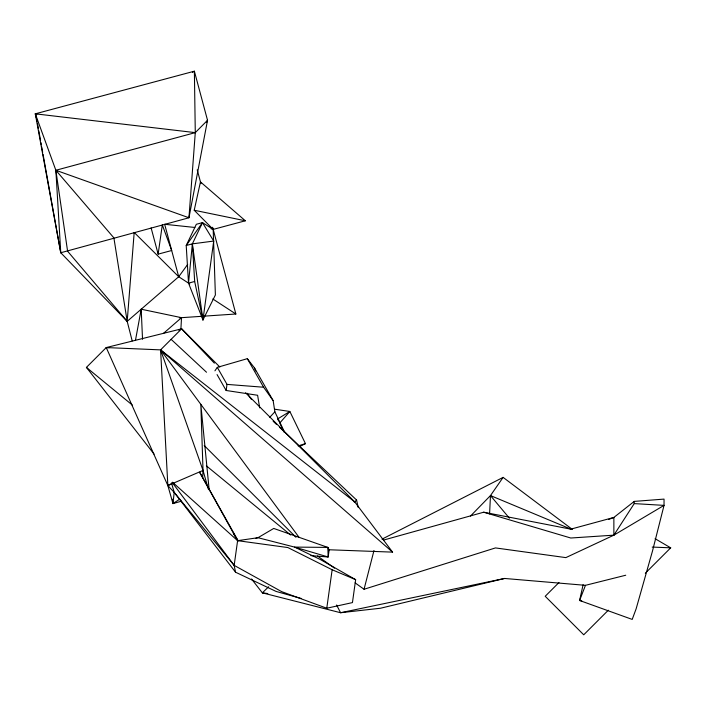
<?xml version="1.0" encoding="UTF-8"?>
<svg xmlns="http://www.w3.org/2000/svg" width="706" height="706" viewBox="0 0 706 706"><rect width="100%" height="100%" fill="white"/><g stroke="black" fill="none" stroke-linecap="round" stroke-linejoin="round"><path stroke-width="1.06" d="M489.593 513.924L490.476 495.577L503.113 477.38L572.372 529.447M202.64 477.953L203.019 470.425L200.822 404.344L209.17 489.92M180.868 329.499L181.521 317.674L141.2 309.21L135.428 340.539M192.517 72.374L194.379 71.2L195.28 132.631L188.952 217.766L60.76 252.748L35.3 113.825L194.379 71.2L207.529 120.285L188.952 217.766L55.862 170.278L35.3 113.825L37.489 113.728M181.318 501.216L172.97 503.59L174.197 492.391L171.487 482.86M213.706 241.055L202.949 319.933L188.52 283.132L186.216 245.511L196.339 224.279L202.49 222.628L213.186 229.397L245.344 220.784L200.46 181.901L194.221 210.247L213.186 229.397L215.383 294.993L202.949 319.933L194.671 281.491L192.367 243.861L202.49 222.628L213.706 241.055L192.367 243.861L186.216 245.511L202.49 222.628M301.383 598.511L276.099 591.434L235.539 572.204L234.163 565.374L237.604 540.672L199.657 472.323M219.848 367.014L181.645 328.811L106.244 347.564L167.851 485.578L174.197 492.391L234.163 565.374L281.712 591.663L326.772 608.228L332.147 569.751L287.871 547.556L237.604 540.672L172.511 482.198M237.604 540.672L257.981 537.707L294.614 547.097L320.515 559.62L355.647 579.661L352.444 602.597L326.772 608.228M158.144 254.134L162.309 224.905L171.682 250.506L158.144 254.134L151.119 227.906M259.667 407.856L257.619 395.272L226.132 390.48L227.014 384.391L217.298 367.367L247.321 358.674L254.469 367.888L273.151 400.629L274.872 411.819L284.544 432.248M583.121 584.674L579.591 600.479L632.205 619.409L636.124 608.846L652.494 551.033L664.037 505.381L664.037 499.098L634.226 501.401L613.867 517.436L608.731 519.431M355.1 582.865L364.049 589.263L373.986 550.521M203.522 317.815L202.949 319.933L192.367 243.861L188.52 283.132L194.671 281.491M625.737 575.231L585.468 585.327L579.591 600.479L581.735 600.797M206.69 122.323L207.529 120.285L195.28 132.631L55.862 170.278L60.76 252.748L127.186 321.354L132.19 340.901M364.049 589.263L495.462 547.918L565.85 557.616L613.867 535.157L634.226 503.599L634.226 501.401M214.924 370.835L217.298 367.367M189.773 283.953L178.715 276.734L134.193 232.442L127.186 321.354L113.887 237.878L55.862 170.278L67.591 251.212L127.186 321.354L178.715 276.734L187.655 264.468M269.745 417.308L274.872 411.819M470.487 516.06L490.476 495.577L571.233 529.262M154.093 454.108L86.423 367.394L106.244 347.564L109.456 347.626M106.244 347.564L160.589 349.876L181.645 328.811L214.359 363.149M354.306 502.301L356.574 500.024L279.594 427.324M558.975 582.521L545.208 596.279L583.73 634.8L608.316 610.213M645.319 573.201L670.7 547.83L655.071 538.696M268.607 586.792L262.358 592.846L251.53 578.973M163.51 333.338L181.521 317.674M328.334 549.736L392.58 552.127L354.721 501.887L160.589 349.876L167.851 485.578L172.97 503.59L179.386 499.389M277.714 418.87L289.848 411.474L305.451 443.642L299.556 446.563M383.517 540.09L483.689 512.212L570.783 538.016L613.867 535.157L664.037 505.381L634.226 503.599M173.517 482.551L167.851 485.578L203.019 470.425L160.589 349.876L392.58 552.127M381.99 539.155L503.113 477.38M178.609 330.046L181.645 328.811M298.161 445.892L305.451 443.642M255.89 538.254L257.981 537.707L273.734 528.441L327.84 547.406L329.146 549.939L328.158 556.99L310.843 555.622M585.468 585.327L504.587 578.461L380.534 608.228L340.583 612.729L262.358 592.846L267.777 593.552M504.587 578.461L340.583 612.729L336.594 604.998M179.35 317.824L201.828 316.306M204.025 316.156L235.857 314.002L212.621 227.27M652.203 547.071L670.7 547.83M227.014 384.391L263.612 387.232L273.151 400.629M194.856 227.464L164.657 224.279L178.715 276.734M195.28 132.631L35.3 113.825L36.385 117.893M274.599 409.198L289.848 411.474L279.761 423.044L284.43 432.575M483.689 512.212L570.783 529.156L613.867 517.436L613.867 535.157M194.221 210.247L245.344 220.784M211.085 228.753L213.186 229.397M332.147 569.751L355.647 579.661M212.815 298.973L235.857 314.002M317.488 556.001L334.503 568.153M86.423 367.394L132.375 405.103M206.39 465.854L290.625 534.989M171.117 339.339L206.514 372.238M273.178 421.27L276.381 424.297M245.573 392.739L354.721 501.887M204.219 445.539L295.982 537.292M490.476 495.577L509.397 518.204M174.197 492.391L235.539 572.204M172.864 483.381L234.163 565.374M160.589 349.876L299.141 537.46M247.091 393.251L251.512 399.517M233.333 533.401L238.019 540.796M247.321 358.674L263.612 387.232M217.06 374.577L226.132 390.48M199.657 472.288L238.125 540.743M277.776 419.232L278.773 421.138M254.469 367.888L255.669 370.959M203.019 470.425L208.323 489.073M197.221 169.802L200.928 183.639M356.574 500.024L358.233 507.526M36.659 118.908L37.047 121.061M37.436 123.223L38.406 128.624M38.795 130.778L40.551 140.494M40.939 142.656L41.327 144.809M41.716 146.972L42.687 152.364M43.075 154.526L60.76 252.748M172.388 499.248L172.97 503.59M141.2 309.21L142.533 339.304M327.84 547.406L294.614 547.097L328.158 556.99L327.84 547.406"/></g></svg>
